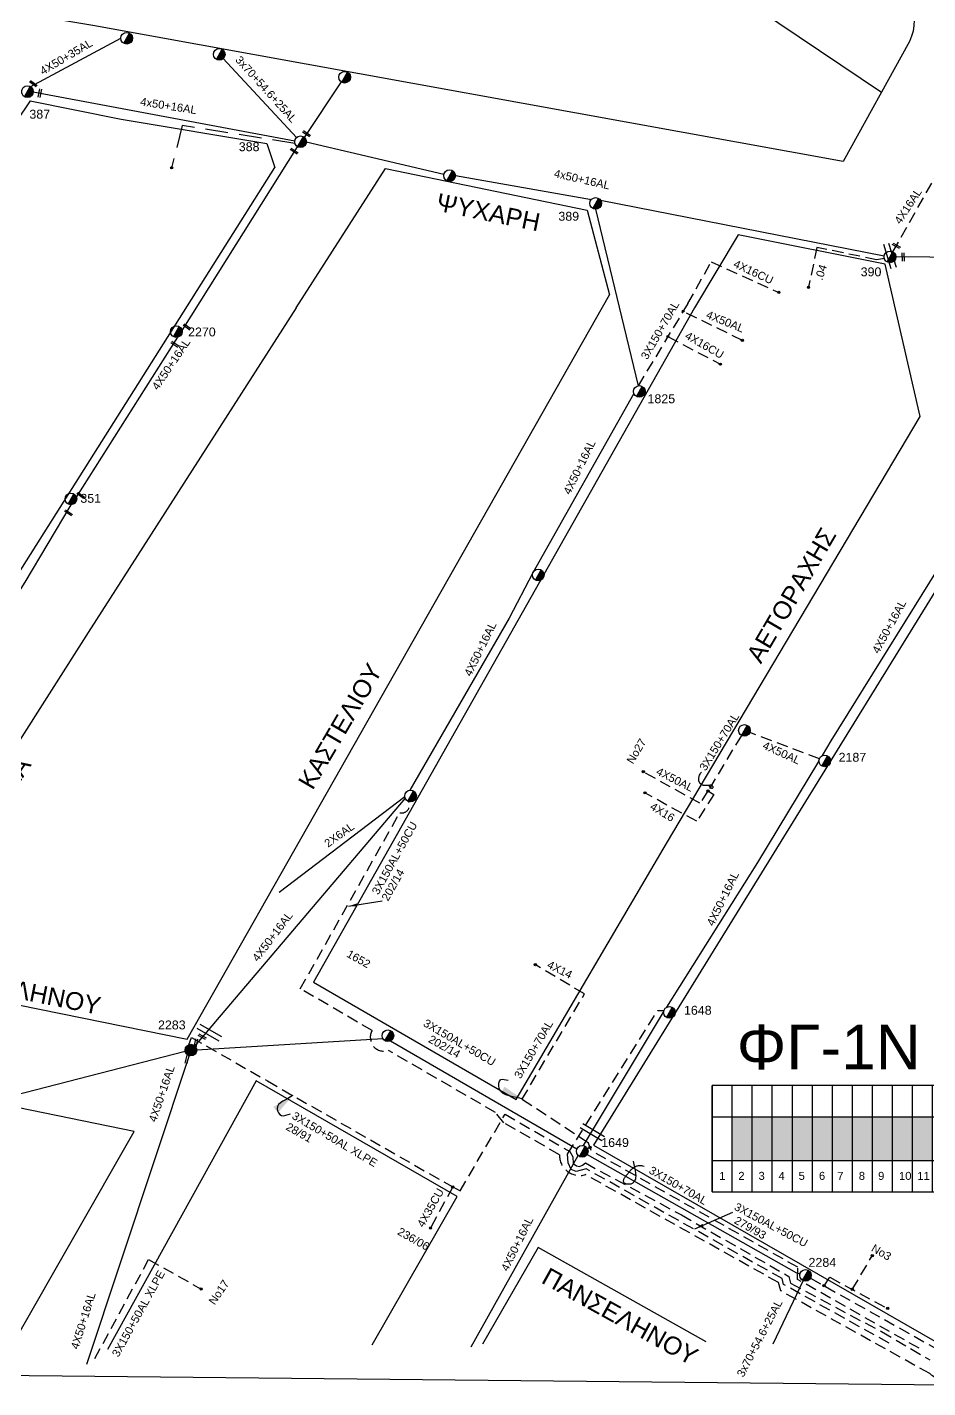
# Model space of a CAD drawing. Header units: millimetres. Extents: x 738 to 2138, y 37 to 533.
# Drawn here: x 1561.1 to 1662.4, y 43.1 to 196.2 of the extents above; entities that cross this region are included whole.
import ezdxf

# ---------------------------------------------------------------- set-up
doc = ezdxf.new("R2010")
doc.units = ezdxf.units.MM
doc.linetypes.add('DASHED', pattern=[19.05, 12.7, -6.35])
for name, color, linetype in [('Άγνωστα', 7, 'Continuous'), ('Ασφαλειοκιβώτια Χ.Τ 9 αναχωρήσεων', 7, 'Continuous'), ('Γυμνά εναέρια ΧΤ   4x35CU', 7, 'Continuous'), ('Γυμνά εναέρια ΧΤ και ΦΟΠ (3Φ)   4x50+16AL', 7, 'Continuous'), ('Επιγραφές - Σχήματα', 7, 'Continuous'), ('Καλώδια ΧΤ   2x6AL', 7, 'DASHED'), ('Καλώδια ΧΤ   3x150+50AL XLPE', 7, 'DASHED'), ('Καλώδια ΧΤ   3x150+50CU', 7, 'DASHED'), ('Καλώδια ΧΤ   3x150+70 AL', 7, 'DASHED'), ('Καλώδια ΧΤ   3x150AL+50CU', 7, 'DASHED'), ('Μηχανική τομή', 7, 'Continuous'), ('Στύλος Ξύλινος', 7, 'Continuous'), ('Στύλος Ξύλινος @ 1', 7, 'Continuous'), ('Στύλος ΦΜ', 7, 'Continuous'), ('Στύλος ΦΜ @ 1', 7, 'Continuous'), ('Συνδέσεις', 7, 'Continuous'), ('Συνεστραμμένα ΧΤ   3x70+54.6+25 AL', 7, 'SYN_LINE'), ('Τομή', 7, 'Continuous'), ('Υπόβαθρο ΔΕΗ', 7, 'Continuous'), ('Υπόγεια Καλώδια Δικτύου ΧΤ   .04', 7, 'DASHED'), ('Υπόγεια Καλώδια Δικτύου ΧΤ   .15', 7, 'DASHED'), ('Υπόγεια καλώδια Παροχών ΧΤ   4x16AL', 7, 'DASHED'), ('Υπόγεια καλώδια Παροχών ΧΤ   4x16CU', 7, 'DASHED'), ('Υπόγεια καλώδια Παροχών ΧΤ   4x50AL', 7, 'DASHED')]:
    doc.layers.add(name, color=color, linetype=linetype)
doc.styles.add('arial', font='arial.ttf')
doc.styles.get("Standard").update_dxf_attribs({"font": 'arial.ttf'})
doc.linetypes.add('SYN_LINE', pattern='A,0.5,-0.0001,["/\\/\\/\\/",Standard,S=0.1,R=0,X=0,Y=-0.05],-0.25', length=0.7501)
doc.dimstyles.new('ISO-25', dxfattribs={"dimtxt": 2.5, "dimasz": 2.5, "dimexe": 1.25, "dimexo": 0.625, "dimtad": 1, "dimtxsty": 'Standard', "dimcen": 2.5, "dimadec": 0, "dimazin": 0, "dimtfac": 1, "dimtmove": 0, "dimatfit": 3, "dimfxl": 1, "dimarcsym": 0})

# ---------------------------------------------------------------- blocks, each defined once
blk = doc.blocks.new('ΥΠΑΡΧΩΝ ΤΣΙΜΕΝΤΕΝΙΟΣ ΣΤΥΛΟΣ')
at = {"layer": 'Στύλος ΦΜ'}
blk.add_hatch(color=7, dxfattribs=at).paths.add_polyline_path([(-1.29, -2.28, 0.574793), (2.62, 0, 0.268822), (1.3, 2.27)])
blk.add_line((-1.29, -2.28), (1.3, 2.27), dxfattribs=at)
blk.add_circle((0, 0), 2.62, dxfattribs=at)
at = {"layer": 'Στύλος ΦΜ', "flags": 4}
for tag, p in [('ΤΥΠΟΣ', (-4.91, 3.03)), ('ΑΡΙΘΜΟΣ', (-4.68, 8.05))]:
    blk.add_attdef(tag, p, '', height=4, dxfattribs=at)
blk = doc.blocks.new('ΤΟΜΗ')
at = {"layer": 'Τομή', "ltscale": 40}
for p, q in [((-5.68, 0), (5.68, 0)), ((5.68, -2.33), (-5.68, -2.33))]:
    blk.add_line(p, q, dxfattribs=at)
blk = doc.blocks.new('ΜΗΧΑΝΙΚΗ ΤΟΜΗ')
at = {"layer": 'Μηχανική τομή', "ltscale": 40}
for p, q in [((-1.89, 0.78), (1.89, 0.78)), ((1.89, 0), (-1.89, 0))]:
    blk.add_line(p, q, dxfattribs=at)
blk = doc.blocks.new('_ΣΥΝΔΕΣΗ')
at = {"layer": 'Συνδέσεις', "linetype": 'SYN_LINE', "ltscale": 40}
blk.add_hatch(color=256, dxfattribs=at).paths.add_polyline_path([(-116.75, 2339.64, 1), (-117.75, 2339.64, 1)])
at = {"layer": 'Συνδέσεις'}
blk.add_circle((-117.25, 2339.64), 0.5, dxfattribs=at)
blk = doc.blocks.new('ΥΠΑΡΧΩΝ ΞΥΛΙΝΟΣ ΣΤΥΛΟΣ')
at = {"layer": 'Στύλος Ξύλινος'}
h = blk.add_hatch(color=7, dxfattribs=at)
h.paths.add_polyline_path([(-2.62, 0, 0.270008), (-1.29, -2.28), (1.3, 2.27, 0.576266)])
h.paths.add_polyline_path([(-1.29, -2.28, 0.574793), (2.62, 0, 0.268822), (1.3, 2.27)])
at = {"layer": 'Στύλος Ξύλινος', "color": 7}
blk.add_line((-1.29, -2.28), (1.3, 2.27), dxfattribs=at)
blk.add_circle((0, 0), 2.62, dxfattribs=at)
at = {"layer": 'Στύλος Ξύλινος', "flags": 4}
for tag, p in [('ΑΡΙΘΜΟΣ', (-4.91, 8.6)), ('ΤΥΠΟΣ', (-4.85, 3.39))]:
    blk.add_attdef(tag, p, '', height=4, dxfattribs=at)
blk = doc.blocks.new('PINAKAKI13ORIZ')
at = {"layer": 'Ασφαλειοκιβώτια Χ.Τ 9 αναχωρήσεων', "ltscale": 40}
for p, q in [((1638.14, 65.2), (1638.14, 77.15)), ((1640.39, 65.2), (1640.39, 77.15)), ((1642.64, 65.2), (1642.64, 77.15)), ((1644.89, 65.2), (1644.89, 77.15)), ((1647.14, 65.2), (1647.14, 77.15)), ((1649.39, 65.2), (1649.39, 77.15)), ((1651.64, 65.2), (1651.64, 77.15)), ((1653.89, 65.2), (1653.89, 77.15)), ((1656.14, 65.2), (1656.14, 77.15)), ((1660.64, 65.2), (1660.64, 77.15)), ((1662.89, 65.2), (1662.89, 77.15)), ((1665.14, 65.2), (1665.14, 77.15)), ((1638.14, 73.63), (1658.39, 73.63)), ((1647.14, 73.62), (1667.39, 73.62)), ((1638.14, 68.72), (1658.39, 68.72)), ((1647.14, 68.7), (1667.39, 68.7))]:
    blk.add_line(p, q, dxfattribs=at)
at = {"layer": 'Ασφαλειοκιβώτια Χ.Τ 9 αναχωρήσεων'}
for points in [[(1649.39, 77.15), (1638.14, 77.15), (1638.14, 65.2), (1649.39, 65.2)], [(1658.39, 65.2), (1658.39, 77.15), (1649.39, 77.15)], [(1667.39, 65.2), (1667.39, 77.15), (1658.39, 77.15)], [(1649.39, 65.2), (1658.39, 65.2)], [(1658.39, 65.2), (1667.39, 65.2)]]:
    blk.add_lwpolyline(points, dxfattribs=at)
for s, p in [('1', (1638.93, 66.53)), ('2', (1641.07, 66.53)), ('3', (1643.34, 66.53)), ('4', (1645.59, 66.53)), ('5', (1647.84, 66.53)), ('6', (1650.13, 66.53)), ('7', (1652.19, 66.53)), ('8', (1654.61, 66.53)), ('9', (1656.78, 66.53)), ('10', (1659.13, 66.53)), ('11', (1661.19, 66.53)), ('12', (1663.61, 66.53)), ('13', (1665.78, 66.53))]:
    blk.add_text(s, height=0.9, dxfattribs=at).set_placement(p)

msp = doc.modelspace()

# ---------------------------------------------------------------- hatches: boundary and pattern name
at = {"layer": 'Καλώδια ΧΤ   3x150+70 AL'}
for color, points in [(2, [(1644.89, 73.63), (1642.64, 73.63), (1642.64, 68.72), (1644.89, 68.72)]), (133, [(1647.14, 73.63), (1644.89, 73.63), (1644.89, 68.72), (1647.14, 68.72)]), (62, [(1649.39, 73.63), (1647.14, 73.63), (1647.14, 68.72), (1649.39, 68.72)]), (30, [(1651.64, 73.63), (1649.39, 73.63), (1649.39, 68.72), (1651.64, 68.72)]), (173, [(1653.89, 73.63), (1651.64, 73.63), (1651.64, 68.72), (1653.89, 68.72)]), (27, [(1656.14, 73.63), (1653.89, 73.63), (1653.89, 68.72), (1656.14, 68.72)]), (151, [(1658.39, 73.63), (1656.14, 73.63), (1656.14, 68.72), (1658.39, 68.72)])]:
    msp.add_hatch(color=color, dxfattribs=at).paths.add_polyline_path(points)
at = {"layer": 'Καλώδια ΧΤ   3x150AL+50CU', "linetype": 'DASHED', "ltscale": 0.1}
h = msp.add_hatch(color=1, dxfattribs=at)
h.dxf.hatch_style = 1
h.paths.add_polyline_path([(1660.64, 73.62), (1658.39, 73.62), (1658.39, 68.7), (1660.64, 68.7)])
h = msp.add_hatch(color=6, dxfattribs=at)
h.dxf.hatch_style = 1
h.paths.add_polyline_path([(1662.89, 73.62), (1660.64, 73.62), (1660.64, 68.7), (1662.89, 68.7)])
at = {"layer": 'Υπόγεια Καλώδια Δικτύου ΧΤ   .15'}
msp.add_hatch(color=5, dxfattribs=at).paths.add_polyline_path([(1642.64, 73.63), (1640.39, 73.63), (1640.39, 68.72), (1642.64, 68.72)])

# ---------------------------------------------------------------- linework, layer by layer
at = {"layer": 'Άγνωστα'}
msp.add_lwpolyline([(1561.47, 189.46), (1571.66, 194.91)], dxfattribs=at)
at = {"layer": 'Άγνωστα', "color": 1}
msp.add_lwpolyline([(1592.31, 183.74), (1596.45, 189.99)], dxfattribs=at)
at = {"layer": 'Άγνωστα', "color": 2}
msp.add_lwpolyline([(1681.66, 170.1), (1658.78, 170.32)], dxfattribs=at)
at = {"layer": 'Άγνωστα', "color": 30, "linetype": 'DASHED', "ltscale": 0.1}
msp.add_lwpolyline([(1623.76, 87.44), (1618.25, 90.71)], dxfattribs=at)
at = {"layer": 'Άγνωστα', "color": 30, "ltscale": 0.1}
msp.add_lwpolyline([(1624.12, 70.01), (1624.38, 70.17)], dxfattribs=at)
at = {"layer": 'Άγνωστα', "color": 62, "ltscale": 0.1}
msp.add_lwpolyline([(1648.62, 55.79), (1648.61, 55.77)], dxfattribs=at)
at = {"layer": 'Γυμνά εναέρια ΧΤ και ΦΟΠ (3Φ)   4x50+16AL', "color": 27}
msp.add_lwpolyline([(1561.8, 188.9), (1591.21, 183.39)], dxfattribs=at)
at = {"layer": 'Γυμνά εναέρια ΧΤ και ΦΟΠ (3Φ)   4x50+16AL', "color": 1, "ltscale": 0.1}
for points in [[(1578.53, 162.05), (1591.53, 182.7)], [(1566.66, 143.31), (1578.05, 161.29)], [(1554.72, 123.97), (1560.89, 133.76), (1566.08, 142.45)]]:
    msp.add_lwpolyline(points, dxfattribs=at)
at = {"layer": 'Γυμνά εναέρια ΧΤ και ΦΟΠ (3Φ)   4x50+16AL'}
msp.add_lwpolyline([(1592.5, 183.27), (1607.98, 179.61)], dxfattribs=at)
at = {"layer": 'Γυμνά εναέρια ΧΤ και ΦΟΠ (3Φ)   4x50+16AL', "color": 17}
for points in [[(1609.27, 179.46), (1624.56, 176.79)], [(1625.58, 176.7), (1657.48, 170.45)]]:
    msp.add_lwpolyline(points, dxfattribs=at)
at = {"layer": 'Γυμνά εναέρια ΧΤ και ΦΟΠ (3Φ)   4x50+16AL', "color": 6, "ltscale": 0.1}
for points in [[(1625.03, 175.68), (1629.8, 155.83)], [(1629.32, 154.96), (1617.97, 134.81), (1615.32, 129.69), (1604.13, 110.35)], [(1603.61, 109.45), (1579.96, 81.62)]]:
    msp.add_lwpolyline(points, dxfattribs=at)
at = {"layer": 'Γυμνά εναέρια ΧΤ και ΦΟΠ (3Φ)   4x50+16AL', "color": 3, "ltscale": 0.1}
for points in [[(1650.52, 114.24), (1651.52, 115.9), (1667.29, 141.28)], [(1633.02, 85.94), (1643.25, 102.21), (1650.13, 113.59)], [(1623.65, 70.38), (1632.67, 85.37)]]:
    msp.add_lwpolyline(points, dxfattribs=at)
at = {"layer": 'Γυμνά εναέρια ΧΤ και ΦΟΠ (3Φ)   4x50+16AL', "color": 30, "ltscale": 0.1}
msp.add_lwpolyline([(1611.05, 47.74), (1623.07, 69.27)], dxfattribs=at)
at = {"layer": 'Επιγραφές - Σχήματα'}
msp.add_lwpolyline([(747.16, 52.8), (1697.68, 43.15), (1697.68, 519.66), (747.16, 519.66)], close=True, dxfattribs=at)
for points in [[(1637.75, 110.86), (1637.82, 110.78), (1637.89, 110.71), (1637.94, 110.67), (1637.99, 110.63), (1638.03, 110.61), (1638.06, 110.59), (1638.09, 110.58), (1638.12, 110.58), (1638.14, 110.58), (1638.17, 110.59), (1638.19, 110.6), (1638.2, 110.61), (1638.22, 110.62), (1638.23, 110.64), (1638.23, 110.66), (1638.24, 110.68), (1638.24, 110.7), (1638.23, 110.72), (1638.22, 110.75), (1638.21, 110.77), (1638.2, 110.79), (1638.18, 110.81), (1638.16, 110.83), (1638.14, 110.85), (1638.11, 110.86), (1638.08, 110.88), (1638.05, 110.89), (1638.02, 110.89), (1637.99, 110.9), (1637.96, 110.9), (1637.94, 110.9), (1637.91, 110.9), (1637.88, 110.9), (1637.86, 110.9), (1637.84, 110.89), (1637.81, 110.89), (1637.78, 110.88), (1637.75, 110.88), (1637.72, 110.87), (1637.68, 110.87), (1637.63, 110.87), (1637.58, 110.86), (1637.52, 110.86), (1637.46, 110.87), (1637.4, 110.87), (1637.34, 110.87), (1637.28, 110.88), (1637.22, 110.88), (1637.17, 110.89), (1637.13, 110.9), (1637.08, 110.91), (1637.04, 110.93), (1637, 110.94), (1636.97, 110.96), (1636.93, 110.98), (1636.9, 111), (1636.87, 111.02), (1636.84, 111.05), (1636.81, 111.07), (1636.78, 111.1), (1636.75, 111.13), (1636.73, 111.17), (1636.71, 111.2), (1636.69, 111.24), (1636.67, 111.28), (1636.65, 111.32), (1636.64, 111.36), (1636.63, 111.41), (1636.62, 111.46), (1636.62, 111.52), (1636.62, 111.57), (1636.62, 111.64), (1636.62, 111.7), (1636.63, 111.77), (1636.65, 111.85), (1636.67, 111.94), (1636.71, 112.03), (1636.76, 112.14), (1636.83, 112.25), (1636.92, 112.37)], [(1629.24, 68.65), (1629.37, 68.07), (1629.46, 67.61), (1629.51, 67.25), (1629.53, 66.97), (1629.52, 66.76), (1629.49, 66.61), (1629.45, 66.49), (1629.4, 66.41), (1629.35, 66.33), (1629.3, 66.27), (1629.24, 66.21), (1629.18, 66.16), (1629.12, 66.12), (1629.05, 66.09), (1628.98, 66.06), (1628.9, 66.05), (1628.82, 66.04), (1628.74, 66.03), (1628.65, 66.04), (1628.57, 66.04), (1628.49, 66.06), (1628.41, 66.08), (1628.35, 66.11), (1628.29, 66.14), (1628.24, 66.18), (1628.2, 66.23), (1628.18, 66.28), (1628.17, 66.34), (1628.16, 66.4), (1628.17, 66.46), (1628.18, 66.53), (1628.21, 66.6), (1628.24, 66.67), (1628.28, 66.75), (1628.33, 66.83), (1628.38, 66.91), (1628.44, 66.99), (1628.5, 67.06), (1628.56, 67.14), (1628.63, 67.22), (1628.69, 67.29), (1628.75, 67.37), (1628.81, 67.44), (1628.87, 67.5), (1628.93, 67.57), (1628.99, 67.63), (1629.04, 67.69), (1629.1, 67.74), (1629.16, 67.79), (1629.22, 67.84), (1629.27, 67.88), (1629.33, 67.92), (1629.39, 67.96), (1629.46, 68), (1629.52, 68.03), (1629.59, 68.06), (1629.67, 68.09), (1629.75, 68.12), (1629.84, 68.14), (1629.94, 68.15), (1630.05, 68.15), (1630.17, 68.14), (1630.31, 68.12), (1630.47, 68.08)]]:
    msp.add_lwpolyline(points, dxfattribs=at)
at = {"layer": 'Καλώδια ΧΤ   2x6AL', "color": 6, "linetype": 'SYN_LINE', "ltscale": 0.1}
msp.add_lwpolyline([(1603.57, 109.62), (1589.44, 98.86)], dxfattribs=at)
at = {"layer": 'Καλώδια ΧΤ   3x150+50AL XLPE', "color": 27, "ltscale": 0.1}
for points in [[(1579.28, 81.73), (1579.61, 82.54), (1588.13, 77.65), (1608.96, 65.73), (1608.96, 65.73)], [(1568.74, 46.45), (1574.78, 57.58), (1580.68, 54.25)]]:
    msp.add_lwpolyline(points, dxfattribs=at)
at = {"layer": 'Καλώδια ΧΤ   3x150+50AL XLPE', "color": 27, "linetype": 'Continuous', "ltscale": 0.1}
msp.add_lwpolyline([(1579.33, 80.5), (1567.78, 45.76)], dxfattribs=at)
at = {"layer": 'Καλώδια ΧΤ   3x150+50CU', "color": 27, "ltscale": 0.2}
msp.add_lwpolyline([(1591.22, 183.07), (1578.56, 185.09), (1577.36, 180.34)], dxfattribs=at)
at = {"layer": 'Καλώδια ΧΤ   3x150+50CU', "color": 5, "ltscale": 0.1}
for points in [[(1653.88, 54.21), (1656.12, 57.99)], [(1650.7, 54.62), (1651.36, 55.57), (1657.86, 52.07)]]:
    msp.add_lwpolyline(points, dxfattribs=at)
at = {"layer": 'Καλώδια ΧΤ   3x150+70 AL', "color": 6, "ltscale": 0.1}
for points in [[(1635.39, 165.07), (1638.01, 169.75)], [(1635.39, 165.07), (1629.81, 155.84)]]:
    msp.add_lwpolyline(points, dxfattribs=at)
at = {"layer": 'Καλώδια ΧΤ   3x150+70 AL', "color": 3, "ltscale": 0.1}
msp.add_lwpolyline([(1641.41, 116.51), (1637.65, 110.26)], dxfattribs=at)
at = {"layer": 'Καλώδια ΧΤ   3x150+70 AL', "color": 30, "ltscale": 0.1}
msp.add_lwpolyline([(1661.39, 47.59), (1647.71, 55.34), (1647.75, 56.7), (1624.54, 69.82), (1624.23, 70.67), (1616.74, 75.58), (1623.76, 87.44)], dxfattribs=at)
at = {"layer": 'Καλώδια ΧΤ   3x150+70 AL', "color": 5, "linetype": 'Continuous', "ltscale": 0.1}
for points in [[(1580.19, 81.16), (1601.11, 82.42)], [(1601.98, 82.16), (1622.93, 70.02)], [(1578.9, 80.95), (1559.7, 76.02)], [(1624.06, 69.37), (1647.62, 56.08), (1647.99, 55.97)]]:
    msp.add_lwpolyline(points, dxfattribs=at)
at = {"layer": 'Καλώδια ΧΤ   3x150+70 AL', "color": 27, "ltscale": 0.1}
msp.add_lwpolyline([(1608.96, 65.73), (1609.79, 65.3), (1614.84, 73.9), (1622.12, 69.72), (1622.45, 69.12), (1622.52, 68.37), (1622.88, 68.1), (1623.2, 68.04), (1623.54, 68.2), (1623.87, 68.43), (1634.67, 62.58), (1646.74, 55.68), (1646.93, 54.91), (1657.15, 49.47), (1662.6, 46.29)], dxfattribs=at)
at = {"layer": 'Καλώδια ΧΤ   3x150+70 AL', "color": 5, "linetype": 'DASHED', "ltscale": 0.1}
msp.add_lwpolyline([(1649.19, 55.47), (1663.83, 47.26), (1672.34, 54.2), (1672.65, 56.11), (1670.25, 56.46)], dxfattribs=at)
at = {"layer": 'Καλώδια ΧΤ   3x150AL+50CU', "color": 6, "linetype": 'DASHED', "ltscale": 0.1}
msp.add_lwpolyline([(1670.75, 58.14), (1675.16, 57.21), (1674.16, 52.2), (1665.27, 44.42, -0.323801), (1662.59, 44.74), (1645.84, 54.06), (1645.58, 54.98), (1623.9, 67.12, -0.513613), (1620.96, 69.36), (1614.71, 72.95), (1613.76, 74.12), (1601.76, 81.07, -0.682428), (1599.89, 83.32), (1591.83, 88.03), (1603.01, 107.82, 0.651881), (1604, 109.08)], format="xyb", dxfattribs=at)
at = {"layer": 'Καλώδια ΧΤ   3x150AL+50CU', "color": 3, "linetype": 'DASHED', "ltscale": 0.1}
msp.add_lwpolyline([(1621.85, 69.42), (1632.03, 85.59), (1632.7, 85.56)], dxfattribs=at)
at = {"layer": 'Καλώδια ΧΤ   3x150AL+50CU', "color": 133, "linetype": 'DASHED', "ltscale": 0.1}
msp.add_lwpolyline([(1658.02, 48.17), (1646.14, 54.77), (1646, 55.43), (1623.95, 67.78), (1622.82, 67.47), (1622.28, 67.7), (1621.93, 68.44), (1621.85, 69.42)], dxfattribs=at)
at = {"layer": 'Συνεστραμμένα ΧΤ   3x70+54.6+25 AL', "color": 27, "ltscale": 10}
msp.add_lwpolyline([(1591.39, 183.73), (1583.17, 192.62)], dxfattribs=at)
at = {"layer": 'Συνεστραμμένα ΧΤ   3x70+54.6+25 AL', "color": 62, "ltscale": 10}
msp.add_lwpolyline([(1648.34, 55.2), (1644.95, 48.04)], dxfattribs=at)
at = {"layer": 'Υπόβαθρο ΔΕΗ'}
msp.add_lwpolyline([(1656.43, 202.18, -0.48882), (1660.31, 194.55), (1652.86, 181.05), (1568.5, 196.35), (1534.57, 202.02), (1533.48, 204.63), (1544.78, 216.94), (1555.24, 217.58), (1603.39, 210.02), (1614.26, 208.6), (1635.4, 205.36)], format="xyb", close=True, dxfattribs=at)
for points in [[(1657.15, 188.82), (1631.8, 205.92)], [(1561.47, 187.86), (1561.47, 187.86), (1571.68, 185.81), (1588.06, 183.09), (1588.06, 183.09), (1588.97, 180.38), (1588.97, 180.38)], [(1591.37, 164.59), (1601.39, 180.25), (1624.09, 175.59), (1626.58, 166.06), (1626.58, 166.06)], [(1657.57, 169.52), (1657.57, 169.52), (1641.04, 172.79), (1636.16, 164.59)]]:
    msp.add_lwpolyline(points, dxfattribs=at)
at = {"layer": 'Υπόβαθρο ΔΕΗ', "ltscale": 0.1}
for points in [[(1561.47, 187.86), (1515.01, 118.77), (1501.3, 98.27), (1533.34, 92.17), (1552.74, 123.02), (1588.97, 180.38)], [(1636.16, 164.59), (1617.74, 132.01), (1593.31, 88.77), (1616.08, 75.58), (1632.98, 104.35), (1661.51, 152.39), (1657.57, 169.52)], [(1591.37, 164.59), (1567.99, 128.07), (1543.49, 89.59), (1579.12, 82.37), (1594.87, 110.15), (1626.58, 166.06)], [(1559.74, 48.47), (1573.16, 71.96), (1536.77, 79.42), (1520.55, 48.14)], [(1599.89, 47.96), (1609.45, 64.67), (1586.87, 77.67), (1570.15, 47.44)], [(1637.47, 48.33), (1618.55, 58.94), (1612.31, 48.04)]]:
    msp.add_lwpolyline(points, dxfattribs=at)
msp.add_lwpolyline([(1685.39, 154.26), (1675.71, 153), (1624.79, 70.42), (1663.7, 48.08), (1671.86, 54.23), (1687.18, 128.59, 0.076365), (1687.46, 134.22), (1685.39, 154.26)], format="xyb", dxfattribs=at)
at = {"layer": 'Υπόγεια Καλώδια Δικτύου ΧΤ   .04', "color": 17, "ltscale": 0.1}
msp.add_lwpolyline([(1657.5, 170.14), (1656.61, 170.01), (1649.89, 171.38), (1648.96, 166.9)], dxfattribs=at)
at = {"layer": 'Υπόγεια Καλώδια Δικτύου ΧΤ   .15', "color": 27, "ltscale": 0.1}
msp.add_lwpolyline([(1608.96, 65.73), (1606.47, 61.12)], dxfattribs=at)
at = {"layer": 'Υπόγεια καλώδια Παροχών ΧΤ   4x16AL', "color": 2, "ltscale": 0.1}
msp.add_lwpolyline([(1658.45, 170.89), (1663.77, 180.31)], dxfattribs=at)
at = {"layer": 'Υπόγεια καλώδια Παροχών ΧΤ   4x16AL', "color": 3, "ltscale": 0.1}
msp.add_lwpolyline([(1637.65, 110.26), (1638.32, 109.88), (1636.39, 106.85), (1630.57, 110.04)], dxfattribs=at)
at = {"layer": 'Υπόγεια καλώδια Παροχών ΧΤ   4x16CU', "color": 6, "linetype": 'DASHED', "ltscale": 0.1}
for points in [[(1638.01, 169.75), (1645.62, 166.33)], [(1633.15, 161.36), (1639.05, 158.25)]]:
    msp.add_lwpolyline(points, dxfattribs=at)
at = {"layer": 'Υπόγεια καλώδια Παροχών ΧΤ   4x50AL', "color": 6, "linetype": 'DASHED', "ltscale": 0.1}
msp.add_lwpolyline([(1641.52, 160.93), (1634.86, 164.2)], dxfattribs=at)
at = {"layer": 'Υπόγεια καλώδια Παροχών ΧΤ   4x50AL', "color": 3, "ltscale": 0.1}
for points in [[(1650.18, 113.88), (1642.36, 116.84)], [(1637.65, 110.26), (1636.75, 108.88), (1630.37, 112.42)]]:
    msp.add_lwpolyline(points, dxfattribs=at)

# ---------------------------------------------------------------- block references
at = {"layer": 'Επιγραφές - Σχήματα', "linetype": 'Continuous'}
msp.add_blockref('PINAKAKI13ORIZ', (0, 0), dxfattribs=at)
at = {"layer": 'Μηχανική τομή'}
for p, xscale, yscale, zscale, rotation in [((1561.87, 189.88), 0.250000000000056, 0.250000000000056, 0.250000000000056, 144.7916289152004), ((1562.64, 188.72), 0.2500000000000001, 0.2500000000000001, 0.2500000000000001, 79.39509262387728), ((1592.57, 184.25), 0.250000000000056, 0.250000000000056, 0.250000000000056, 144.7916289152004), ((1591.19, 182.29), 0.2500000000000401, 0.2500000000000401, 0.2500000000000401, 146.5016469820033), ((1658.78, 171.48), 0.2499999999999808, 0.2499999999999808, 0.2499999999999808, 331.4936499764315), ((1659.51, 170.31), 0.2499999999999475, 0.2499999999999475, 0.2499999999999475, 272.7270317261093), ((1579.14, 162.53), 0.250000000000056, 0.250000000000056, 0.250000000000056, 144.7916289152004), ((1577.76, 160.57), 0.2500000000000401, 0.2500000000000401, 0.2500000000000401, 146.5016469820033), ((1567.19, 143.59), 0.250000000000056, 0.250000000000056, 0.250000000000056, 144.7916289152004), ((1565.81, 141.63), 0.2500000000000401, 0.2500000000000401, 0.2500000000000401, 146.5016469820033), ((1580.75, 82.55), 0.2500000000002005, 0.2500000000002005, 0.2500000000002005, 331.5446991727721), ((1580.18, 81.88), 0.2500000000000095, 0.2500000000000095, 0.2500000000000095, 77.21646472997986), ((1579.18, 80.06), 0.2500000000000095, 0.2500000000000095, 0.2500000000000095, 77.21646472997986)]:
    msp.add_blockref('ΜΗΧΑΝΙΚΗ ΤΟΜΗ', p, dxfattribs=dict(at, xscale=xscale, yscale=yscale, zscale=zscale, rotation=rotation))
at = {"layer": 'Στύλος Ξύλινος @ 1', "ltscale": 40}
ref = msp.add_blockref('ΥΠΑΡΧΩΝ ΞΥΛΙΝΟΣ ΣΤΥΛΟΣ', (1579.53, 81.12), dxfattribs=dict(at, xscale=0.25, yscale=0.25, zscale=0.25))
ref.add_attrib('ΑΡΙΘΜΟΣ', '2283', (1575.83, 83.45), dxfattribs={"layer": 'Στύλος Ξύλινος', "height": 1, "flags": 4})
at = {"layer": 'Στύλος ΦΜ @ 1', "ltscale": 40, "xscale": 0.25, "yscale": 0.25, "zscale": 0.25}
for p in [(1572.31, 194.91), (1582.72, 193.1), (1596.81, 190.53), (1608.61, 179.46), (1618.58, 134.55), (1641.75, 117.07), (1604.22, 109.7), (1601.67, 82.74)]:
    msp.add_blockref('ΥΠΑΡΧΩΝ ΤΣΙΜΕΝΤΕΝΙΟΣ ΣΤΥΛΟΣ', p, dxfattribs=at)
at = {"layer": 'Στύλος ΦΜ @ 1', "ltscale": 40}
ref = msp.add_blockref('ΥΠΑΡΧΩΝ ΤΣΙΜΕΝΤΕΝΙΟΣ ΣΤΥΛΟΣ', (1561.15, 188.9), dxfattribs=dict(at, xscale=0.25, yscale=0.25, zscale=0.25))
ref.add_attrib('ΤΥΠΟΣ', '387', (1561.37, 185.87), dxfattribs={"layer": 'Στύλος ΦΜ', "height": 1, "flags": 4})
ref = msp.add_blockref('ΥΠΑΡΧΩΝ ΤΣΙΜΕΝΤΕΝΙΟΣ ΣΤΥΛΟΣ', (1591.85, 183.27), dxfattribs=dict(at, xscale=0.25, yscale=0.25, zscale=0.25))
ref.add_attrib('ΤΥΠΟΣ', '388', (1584.91, 182.21), dxfattribs={"layer": 'Στύλος ΦΜ', "height": 1, "flags": 4})
ref = msp.add_blockref('ΥΠΑΡΧΩΝ ΤΣΙΜΕΝΤΕΝΙΟΣ ΣΤΥΛΟΣ', (1625.03, 176.34), dxfattribs=dict(at, xscale=0.25, yscale=0.25, zscale=0.25))
ref.add_attrib('ΤΥΠΟΣ', '389', (1620.84, 174.39), dxfattribs={"layer": 'Στύλος ΦΜ', "height": 1, "flags": 4})
ref = msp.add_blockref('ΥΠΑΡΧΩΝ ΤΣΙΜΕΝΤΕΝΙΟΣ ΣΤΥΛΟΣ', (1658.12, 170.32), dxfattribs=dict(at, xscale=0.25, yscale=0.25, zscale=0.25))
ref.add_attrib('ΤΥΠΟΣ', '390', (1654.82, 168.14), dxfattribs={"layer": 'Στύλος ΦΜ', "height": 1, "flags": 4})
ref = msp.add_blockref('ΥΠΑΡΧΩΝ ΤΣΙΜΕΝΤΕΝΙΟΣ ΣΤΥΛΟΣ', (1577.89, 161.92), dxfattribs=dict(at, xscale=0.25, yscale=0.25, zscale=0.25))
ref.add_attrib('ΤΥΠΟΣ', '2270', (1579.21, 161.38), dxfattribs={"layer": 'Στύλος ΦΜ', "height": 1, "flags": 4})
ref = msp.add_blockref('ΥΠΑΡΧΩΝ ΤΣΙΜΕΝΤΕΝΙΟΣ ΣΤΥΛΟΣ', (1629.94, 155.19), dxfattribs=dict(at, xscale=0.25, yscale=0.25, zscale=0.25))
ref.add_attrib('ΤΥΠΟΣ', '1825', (1630.86, 153.87), dxfattribs={"layer": 'Στύλος ΦΜ', "height": 1, "flags": 4})
ref = msp.add_blockref('ΥΠΑΡΧΩΝ ΤΣΙΜΕΝΤΕΝΙΟΣ ΣΤΥΛΟΣ', (1566.04, 143.1), dxfattribs=dict(at, xscale=0.25, yscale=0.25, zscale=0.25))
ref.add_attrib('ΤΥΠΟΣ', '351', (1567.1, 142.67), dxfattribs={"layer": 'Στύλος ΦΜ', "height": 1, "flags": 4})
ref = msp.add_blockref('ΥΠΑΡΧΩΝ ΤΣΙΜΕΝΤΕΝΙΟΣ ΣΤΥΛΟΣ', (1650.78, 113.64), dxfattribs=dict(at, xscale=0.25, yscale=0.25, zscale=0.25))
ref.add_attrib('ΤΥΠΟΣ', '2187', (1652.34, 113.55), dxfattribs={"layer": 'Στύλος ΦΜ', "height": 1, "flags": 4})
ref = msp.add_blockref('ΥΠΑΡΧΩΝ ΤΣΙΜΕΝΤΕΝΙΟΣ ΣΤΥΛΟΣ', (1633.32, 85.36), dxfattribs=dict(at, xscale=0.25, yscale=0.25, zscale=0.25))
ref.add_attrib('ΤΥΠΟΣ', '1648', (1634.96, 85.1), dxfattribs={"layer": 'Στύλος ΦΜ', "height": 1, "flags": 4})
ref = msp.add_blockref('ΥΠΑΡΧΩΝ ΤΣΙΜΕΝΤΕΝΙΟΣ ΣΤΥΛΟΣ', (1623.52, 69.74), dxfattribs=dict(at, xscale=0.25, yscale=0.25, zscale=0.25))
ref.add_attrib('ΤΥΠΟΣ', '1649', (1625.66, 70.23), dxfattribs={"layer": 'Στύλος ΦΜ', "height": 1, "flags": 4})
ref = msp.add_blockref('ΥΠΑΡΧΩΝ ΤΣΙΜΕΝΤΕΝΙΟΣ ΣΤΥΛΟΣ', (1648.62, 55.79), dxfattribs=dict(at, xscale=0.25, yscale=0.25, zscale=0.25))
ref.add_attrib('ΤΥΠΟΣ', '2284', (1648.96, 56.75), dxfattribs={"layer": 'Στύλος ΦΜ', "height": 1, "flags": 4})
at = {"layer": 'Συνδέσεις', "xscale": 0.25, "yscale": 0.25, "zscale": 0.25}
for p in [(1606.67, -404.57), (1678.27, -418.01), (1674.93, -418.58), (1664.18, -420.69), (1662.46, -423.54), (1670.84, -423.97), (1668.36, -426.65), (1659.69, -472.48), (1659.88, -474.86), (1666.96, -474.64), (1647.57, -494.19), (1653.7, -514.73), (1638.27, -519.18), (1635.78, -523.79), (1685.44, -526.9), (1609.99, -530.65), (1680.02, -530.28), (1683.19, -530.69), (1687.18, -532.83)]:
    msp.add_blockref('_ΣΥΝΔΕΣΗ', p, dxfattribs=at)
at = {"layer": 'Τομή'}
for p, xscale, yscale, zscale, rotation in [((1658.39, 170.52), 0.249999999999999, 0.249999999999999, 0.249999999999999, 287.2806207056644), ((1581.75, 83.34), 0.25, 0.25, 0.25, 330.1851083380704), ((1624.79, 72.14), 0.2499999999999814, 0.2499999999999814, 0.2499999999999814, 329.1397387961573)]:
    msp.add_blockref('ΤΟΜΗ', p, dxfattribs=dict(at, xscale=xscale, yscale=yscale, zscale=zscale, rotation=rotation))

# ---------------------------------------------------------------- texts
at = {"layer": 'Άγνωστα', "insert": (1562.43, 191.52), "char_height": 0.9, "width": 84.1859, "attachment_point": 1, "rotation": 30.6615, "style": 'arial'}
msp.add_mtext('4X50+35AL', dxfattribs=at)
at = {"layer": 'Γυμνά εναέρια ΧΤ   4x35CU', "insert": (1604.89, 61.55), "char_height": 0.9, "width": 84.1859, "attachment_point": 1, "rotation": 60.527, "style": 'arial'}
msp.add_mtext('4X35CU', dxfattribs=at)
at = {"layer": 'Γυμνά εναέρια ΧΤ και ΦΟΠ (3Φ)   4x50+16AL', "char_height": 0.9, "width": 84.1859, "attachment_point": 1, "style": 'arial'}
for s, insert, rotation in [('4x50+16AL', (1573.93, 188.26), 350.9887), ('4x50+16AL', (1620.48, 180.18), 347.3313), ('4X50+16AL', (1575.07, 155.77), 55.9204), ('4X50+16AL', (1621.34, 143.91), 63.8906), ('4X50+16AL', (1656.05, 126.06), 61.5559), ('4X50+16AL', (1610.2, 123.46), 63.8906), ('4X50+16AL', (1637.46, 95.39), 63.8906), ('4X50+16AL', (1586.34, 91.54), 52.8792), ('4X50+16AL', (1614.34, 56.56), 63.8906)]:
    msp.add_mtext(s, dxfattribs=dict(at, insert=insert, rotation=rotation))
at = {"layer": 'Επιγραφές - Σχήματα'}
for s, rotation, p in [('No27', 59.008, (1629.22, 113.22)), ('202/14', 60.5582, (1601.69, 97.8)), ('1652', 330.5582, (1596.95, 91.67)), ('202/14', 330.5582, (1606.14, 82.07)), ('28/91', 330.5582, (1590.12, 72.23)), ('279/93', 330.5582, (1640.52, 61.7)), ('236/06', 330.5582, (1602.66, 60.44)), ('No3', 329.6293, (1655.93, 58.58)), ('No17', 55.5831, (1582.19, 52.4))]:
    msp.add_text(s, height=0.9, rotation=rotation, dxfattribs=at).set_placement(p)
at = {"layer": 'Επιγραφές - Σχήματα', "char_height": 2, "width": 42.5503, "attachment_point": 1, "style": 'arial'}
for s, insert, rotation in [('ΨΥΧΑΡΗ', (1607.38, 177.51), 348.4608), ('ΑΕΤΟΡΑΧΗΣ', (1641.88, 125.49), 59.6618), ('ΚΑΣΤΕΛΙΟΥ', (1591.48, 111.28), 59.6618), ('ΓΡΑΝΙΤΣΑ', (1552.67, 103.15), 56.8041), ('ΠΑΝΣΕΛΗΝΟΥ', (1550.5, 90.85), 348.6984), ('ΠΑΝΣΕΛΗΝΟΥ', (1619.77, 56.76), 331)]:
    msp.add_mtext(s, dxfattribs=dict(at, insert=insert, rotation=rotation))
at = {"layer": 'Επιγραφές - Σχήματα', "linetype": 'Continuous', "insert": (1640.89, 83.97), "char_height": 5, "width": 20.1011, "attachment_point": 1}
msp.add_mtext('ΦΓ-1Ν', dxfattribs=at)
at = {"layer": 'Καλώδια ΧΤ   2x6AL', "insert": (1594.41, 104.6), "char_height": 0.9, "width": 84.1859, "attachment_point": 1, "rotation": 35.6969, "style": 'arial'}
msp.add_mtext('2X6AL', dxfattribs=at)
at = {"layer": 'Καλώδια ΧΤ   3x150+50AL XLPE', "char_height": 0.9, "width": 84.1859, "attachment_point": 1, "style": 'arial'}
for s, insert, rotation in [('4X50+16AL', (1574.75, 73.24), 71.2218), ('3X150+50AL XLPE', (1591.26, 74.25), 329.3435), ('3X150+50AL XLPE', (1570.59, 46.96), 60.9559), ('4X50+16AL', (1566, 47.68), 72.5682)]:
    msp.add_mtext(s, dxfattribs=dict(at, insert=insert, rotation=rotation))
at = {"layer": 'Καλώδια ΧΤ   3x150+70 AL', "char_height": 0.9, "width": 84.1859, "attachment_point": 1, "style": 'arial'}
for s, insert, rotation in [('3X150+70AL', (1630.05, 159.14), 60.0857), ('3X150+70AL', (1636.63, 112.92), 58.4366), ('4X14', (1619.89, 91.24), 333.3786), ('3X150+70AL', (1615.81, 78.28), 59.5602), ('3X150+70AL', (1631.38, 68.12), 329.8781)]:
    msp.add_mtext(s, dxfattribs=dict(at, insert=insert, rotation=rotation))
at = {"layer": 'Καλώδια ΧΤ   3x150AL+50CU', "char_height": 0.9, "width": 84.1859, "attachment_point": 1, "style": 'arial'}
for insert, rotation in [((1599.81, 98.95), 60.9621), ((1606.02, 84.67), 329.7058), ((1640.94, 64.01), 331.9073)]:
    msp.add_mtext('3X150AL+50CU', dxfattribs=dict(at, insert=insert, rotation=rotation))
at = {"layer": 'Συνεστραμμένα ΧΤ   3x70+54.6+25 AL', "char_height": 0.9, "width": 84.1859, "attachment_point": 1, "style": 'arial'}
for insert, rotation in [((1585.12, 193.03), 312.0972), ((1640.84, 44.68), 62.4485)]:
    msp.add_mtext('3x70+54.6+25AL', dxfattribs=dict(at, insert=insert, rotation=rotation))
at = {"layer": 'Υπόγεια Καλώδια Δικτύου ΧΤ   .04', "insert": (1649.65, 167.9), "char_height": 0.9, "width": 84.1859, "attachment_point": 1, "rotation": 71.8336, "style": 'arial'}
msp.add_mtext('.04', dxfattribs=at)
at = {"layer": 'Υπόγεια καλώδια Παροχών ΧΤ   4x16AL', "char_height": 0.9, "width": 84.1859, "attachment_point": 1, "style": 'arial'}
for s, insert, rotation in [('4X16AL', (1658.54, 174.42), 56.5472), ('4X16', (1631.52, 109.04), 328.6999)]:
    msp.add_mtext(s, dxfattribs=dict(at, insert=insert, rotation=rotation))
at = {"layer": 'Υπόγεια καλώδια Παροχών ΧΤ   4x16CU', "char_height": 0.9, "width": 84.1859, "attachment_point": 1, "style": 'arial'}
for insert, rotation in [((1640.81, 170.04), 335.0429), ((1635.43, 161.98), 330.1449)]:
    msp.add_mtext('4X16CU', dxfattribs=dict(at, insert=insert, rotation=rotation))
at = {"layer": 'Υπόγεια καλώδια Παροχών ΧΤ   4x50AL', "char_height": 0.9, "width": 84.1859, "attachment_point": 1, "style": 'arial'}
for insert, rotation in [((1637.7, 164.32), 337.7734), ((1644.08, 115.89), 335.6423), ((1632.15, 112.97), 333.1477)]:
    msp.add_mtext('4X50AL', dxfattribs=dict(at, insert=insert, rotation=rotation))

# ---------------------------------------------------------------- leaders
at = {"layer": 'Επιγραφές - Σχήματα', "ltscale": 40}
for points in [[(1597.24, 97.3), (1601.02, 97.9)], [(1636.18, 61.03), (1640.44, 62.88)]]:
    msp.add_leader(points, dimstyle='ISO-25', override={"dimasz": 1, "dimtad": 0}, dxfattribs=at)
at = {"layer": 'Επιγραφές - Σχήματα', "path_type": 1}
for points in [[(1616.87, 75.58), (1614.2, 76.82), (1614.38, 77.8), (1615.18, 77.75)], [(1590.97, 76.03), (1589.21, 74.53), (1589.71, 73.76), (1590.74, 73.96)]]:
    msp.add_leader(points, dimstyle='ISO-25', override={"dimgap": 0.625, "dimtad": 0}, dxfattribs=at)

doc.saveas('drawing.dxf')
